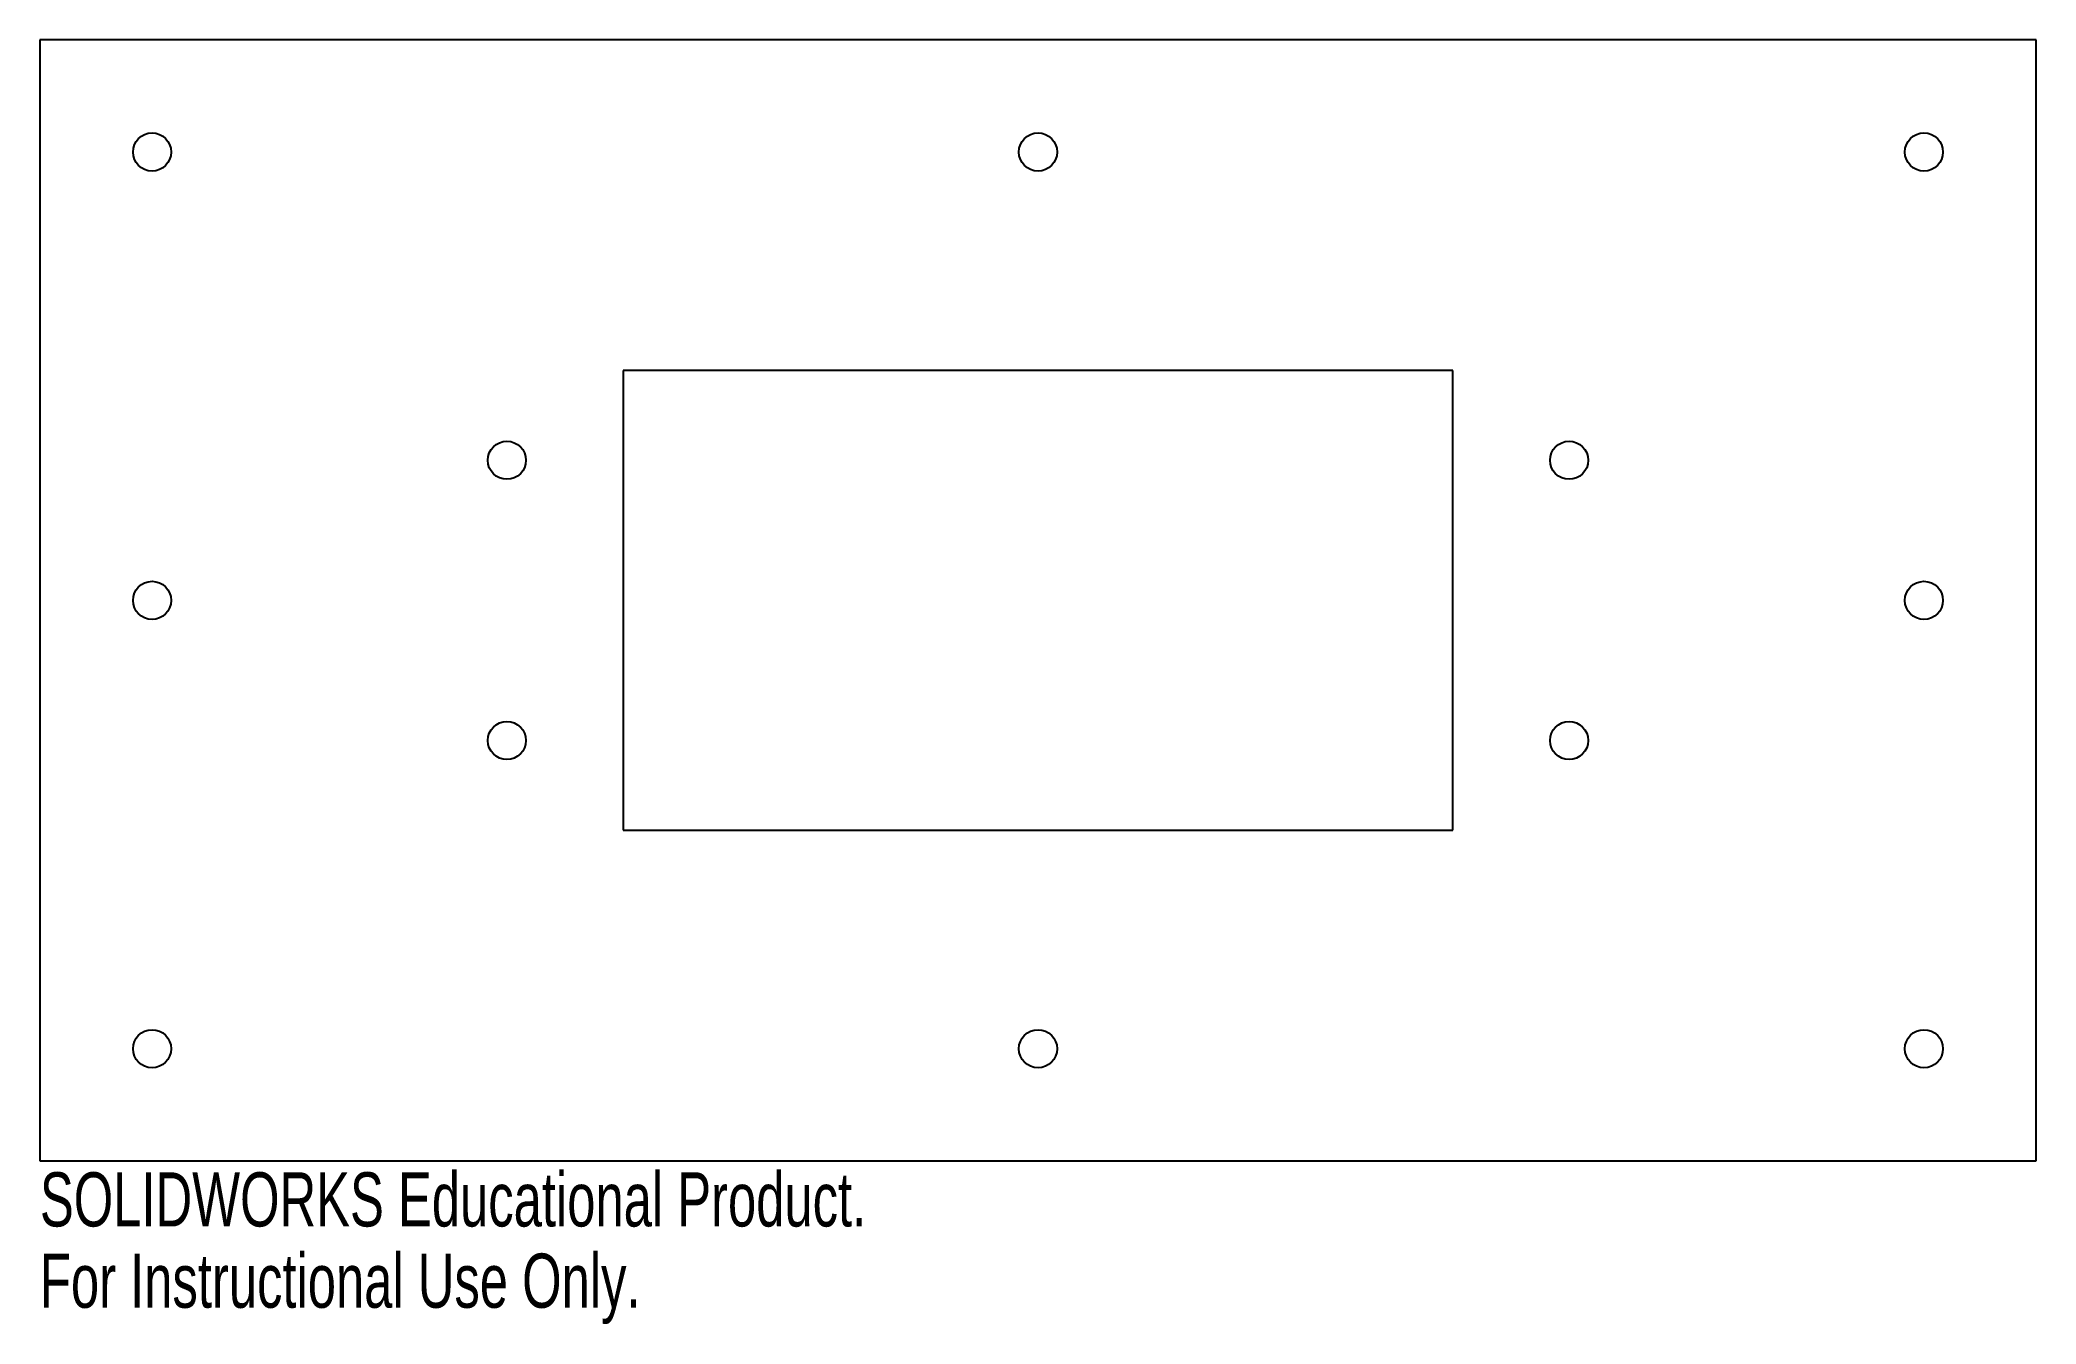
# Model space of a CAD drawing. Header units: millimetres. Extents: x -89 to 89, y -65 to 50.
import ezdxf

# ---------------------------------------------------------------- set-up
doc = ezdxf.new("R2010")
doc.units = ezdxf.units.MM
doc.styles.add('SLDTEXTSTYLE0', font='TXT', dxfattribs={"width": 0.7})

msp = doc.modelspace()

# ---------------------------------------------------------------- linework, layer by layer
at = {"color": 7, "linetype": 'Continuous', "lineweight": 25}
for p, q in [((89, 50), (-89, 50)), ((-89, 50), (-89, -50)), ((89, -50), (89, 50)), ((-37, 20.5), (-37, -20.5)), ((37, 20.5), (-37, 20.5)), ((37, -20.5), (37, 20.5)), ((-37, -20.5), (37, -20.5)), ((-89, -50), (89, -50))]:
    msp.add_line(p, q, dxfattribs=at)
for centre in [(-79, 40), (0, 40), (79, 40), (-47.36, 12.5), (47.36, 12.5), (-79, 0), (79, 0), (-47.36, -12.5), (47.36, -12.5), (-79, -40), (0, -40), (79, -40)]:
    msp.add_circle(centre, 1.7, dxfattribs=at)

# ---------------------------------------------------------------- texts
at = {"color": 7, "linetype": 'Continuous', "char_height": 4.8336, "attachment_point": 1, "style": 'SLDTEXTSTYLE0'}
for s, insert in [('SOLIDWORKS Educational Product.', (-89, -51.02)), ('For Instructional Use Only.', (-89, -58.27))]:
    msp.add_mtext(s, dxfattribs=dict(at, insert=insert))

doc.saveas('drawing.dxf')
